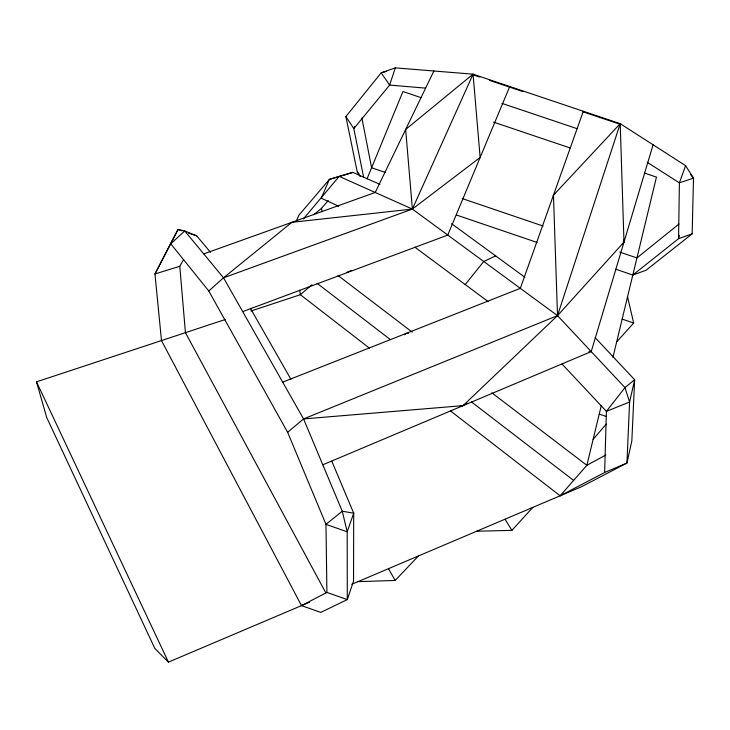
<?xml version="1.0" encoding="UTF-8"?>
<svg xmlns="http://www.w3.org/2000/svg" width="730" height="730" viewBox="0 0 730 730"><rect width="100%" height="100%" fill="white"/><g stroke="black" fill="none" stroke-linecap="round" stroke-linejoin="round"><path stroke-width="1.09" d="M623.995 239.814L623.986 242.086L622.818 244.048M615.6 269.169L632.81 275.027L646.068 270.246L692.149 233.855L693.5 178.129L685.607 165.664L620.208 123.671L473.058 74.177L395.341 67.872L381.179 72.827L345.883 116.59L357.28 172.034L360.246 176.596M450.483 410.899L560.138 495.798L604.641 472.492L606.402 411.364L624.971 387.603L634.653 379.737L595.123 337.598M679.292 235.398L678.572 238.664L632.81 275.027M601.301 405.497L586.865 465.311L560.138 495.798M612.917 357.417L656.452 177.098L644.59 173.092M322.797 464.8L591.218 351.595L653.095 144.786M459.745 406.354L463.066 405.643L557.51 315.643L620.208 123.671L553.459 195.184L553.532 197.456M395.341 67.872L389.628 85.081L353.813 128.599L363.64 177.253M583.307 111.261L520.317 288.341L282.702 382.146M685.607 165.664L679.393 182.847L678.572 238.664L692.149 233.855M367.053 178.85L402.933 91.542L421.274 97.729M509.741 86.514L447.764 235.069L242.707 311.628M354.689 126.573L353.813 128.599L345.883 116.59M296.197 221.327L298.899 215.213L329.385 179.388L352.882 172.389L379.956 184.38M210.495 252.324L196.79 235.909L184.763 230.981L178.02 229.466L154.97 273.978L161.485 340.563L301.499 605.617L326.903 592.422L325.981 524.368L287.629 432.288L208.771 290.987L223.526 277.811L412.377 209.081L473.058 74.177L473.341 74.925M433.894 71.002L375.229 192.474L203.743 253.903M325.808 592.842L185.438 332.652L179.79 266.277L183.632 259.424M465.211 284.554L483.744 261.486L495.633 255.874M554.891 193.45L553.459 195.184L557.51 315.643L624.971 387.603L629.589 402.02L626.942 463.057L581.71 486.636L351.76 584.274M303.424 218.9L339.204 176.368L412.377 209.081L557.51 315.643L623.986 242.086L620.208 123.671M593.125 439.351L606.238 424.148M313.635 214.784L321.538 208.287L328.254 200.595M616.649 341.959L633.677 323.034L627.554 296.8M476.672 531.239L511.922 530.354L532.818 507.396M357.983 581.637L395.176 580.459L418.436 555.968M311.938 284.737L300.368 294.692L250.965 311.016M287.629 432.288L303.561 418.929L557.51 315.643M301.499 605.617L320.753 612.406L347.288 599.586L347.188 531.787L342.27 511.228L303.561 418.929L223.526 277.811L291.89 222.321L412.377 209.081L480.139 157.461L473.058 74.177L405.661 129.465L412.377 209.081M678.918 224.073L636.934 257.927L619.679 252.069M404.411 334.787L406.209 333.382L408.471 333.336M466.881 403.161L463.066 405.643L303.561 418.929M351.659 270.346L346.476 272.5M605.854 455.027L586.865 465.311L491.847 392.84M225.187 319.53L36.5 381.845L46.665 417.405L154.833 648.441L168.438 662.128L309.63 602.168M604.641 472.492L626.942 463.057L631.833 440.957L634.653 379.737L629.589 402.02L606.402 411.364L562 363.96M179.79 266.277L154.97 273.978L178.02 229.466L182.19 230.899M352.882 172.389L329.385 179.388L321.237 198.213L338.738 206.261M386.663 71.348L381.179 72.827L389.628 85.081L425.535 88.12M588.982 351.504L591.218 351.595M474.418 75.281L479.802 77.097M489.492 80.355L522.881 91.588M583.188 111.872L618.721 123.826M501.875 103.341L577.038 128.662M493.553 122.12L570.148 147.971M385.623 172.536L371.606 167.763L361.879 117.95M462.209 198.551L543.102 226.044M456.405 214.994L537.079 242.451M622.161 319.101L633.677 323.034M188.45 233.043L196.79 235.909M599.239 414.065L606.292 416.492M326.903 592.422L347.288 599.586L353.539 581.126L353.703 513.199L331.831 461.232M647.191 162.297L679.393 182.847L693.5 178.129L690.799 174.716M451.551 223.663L524.934 277.3M414.877 247.178L488.051 301.508M338.026 275.502L412.222 332.104M317.048 283.267L390.203 339.477M471.516 401.965L573.616 480.413M369.581 348.274L300.368 294.692L299.674 290.248M357.28 172.034L358.941 173.539M223.526 277.811L184.763 230.981L170.756 243.793L208.771 290.987M504.996 519.212L511.922 530.354M250.363 308.243L290.896 379.226M388.497 568.679L395.176 580.459M36.5 381.845L168.438 662.128M321.538 208.287L322.003 211.673M353.703 513.199L347.188 531.787L325.981 524.368L342.27 511.228L353.703 513.199"/></g></svg>
